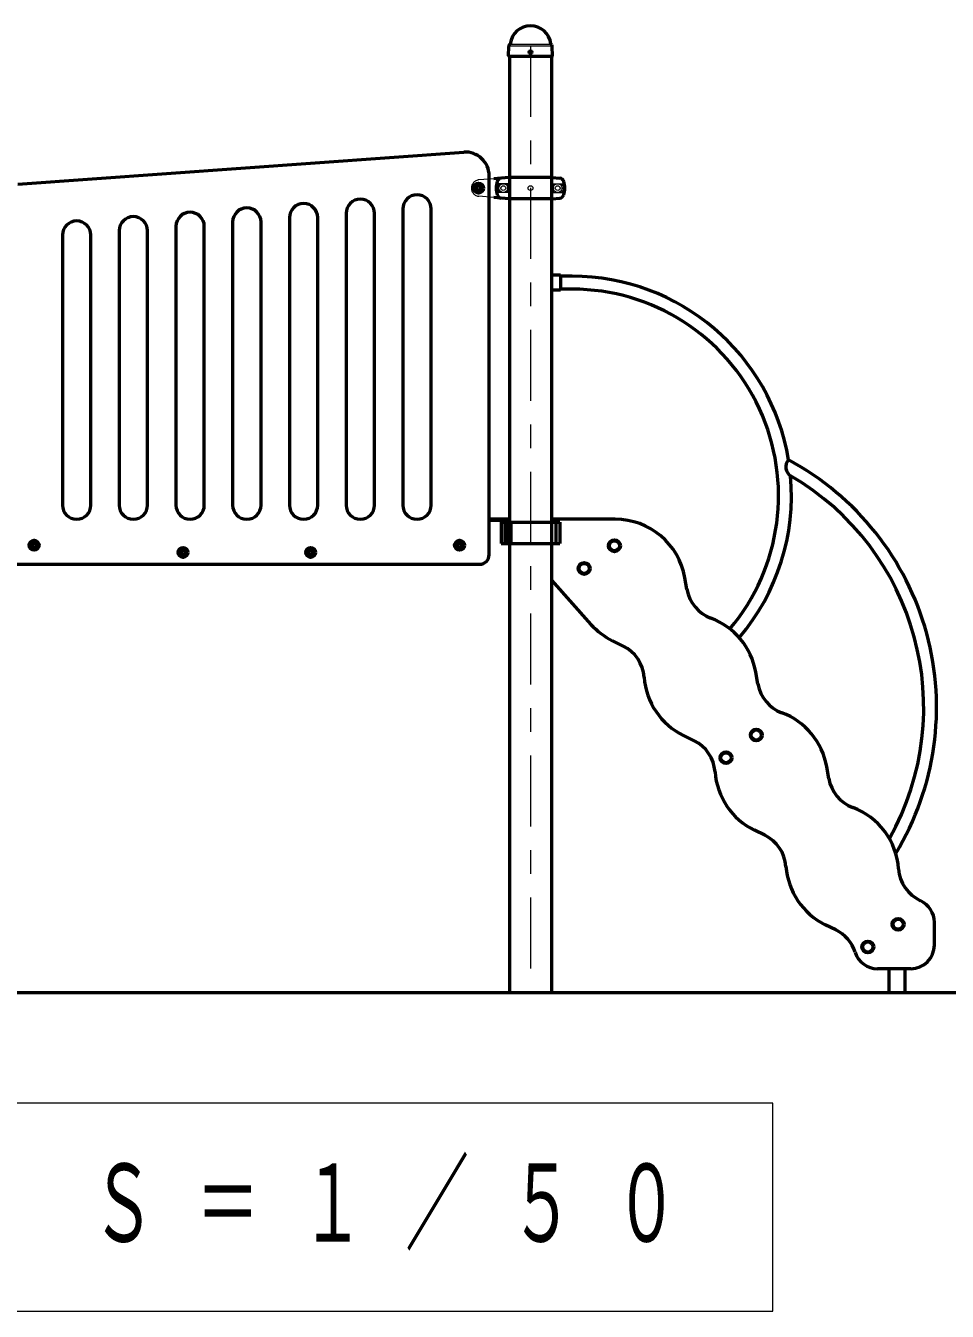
# Model space of a CAD drawing. Units: millimetres on the paper, scale 1:50. Extents: x -385 to 0, y -594 to 267.
# Drawn here: x -268.6 to -229.7, y -142.7 to -88.3 of the extents above; entities that cross this region are included whole.
import ezdxf

# ---------------------------------------------------------------- set-up
doc = ezdxf.new("R2010")
doc.units = ezdxf.units.MM
doc.linetypes.add('USER1', pattern=[4.5, 2.5, -2])
doc.linetypes.add('USER2', pattern=[6, 3, -1, 1, -1])
doc.layers.add('LY_1', color=140, linetype='Continuous', lineweight=50)
doc.styles.add('ＭＳ ゴシック', font='')
doc.styles.get('ＭＳ ゴシック').set_extended_font_data('MS Gothic')

msp = doc.modelspace()

# ---------------------------------------------------------------- linework, layer by layer
at = {"layer": 'LY_1'}
for p, q in [((-248.185, -89.13), (-248.163, -89.108)), ((-246.393, -89.13), (-246.415, -89.108)), ((-248.218, -89.584), (-248.21, -89.188)), ((-248.208, -89.594), (-248.218, -89.584)), ((-248.208, -89.594), (-246.37, -89.594)), ((-248.18, -89.594), (-248.18, -129.175)), ((-246.398, -89.594), (-246.398, -129.175)), ((-246.36, -89.584), (-246.37, -89.594)), ((-246.36, -89.584), (-246.368, -89.188)), ((-268.982, -95.003), (-250.11, -93.657)), ((-249.569, -95.128), (-249.489, -95.082)), ((-249.489, -95.082), (-249.409, -95.128)), ((-249.039, -110.675), (-249.039, -94.654)), ((-248.209, -94.725), (-248.839, -94.78)), ((-246.369, -94.725), (-248.21, -94.725)), ((-246.369, -94.725), (-246.053, -94.752)), ((-249.569, -95.128), (-249.569, -95.221)), ((-249.569, -95.221), (-249.489, -95.267)), ((-249.489, -95.267), (-249.409, -95.221)), ((-249.409, -95.128), (-249.409, -95.221)), ((-248.209, -95.625), (-248.839, -95.569)), ((-246.369, -95.625), (-248.21, -95.625)), ((-246.369, -95.625), (-246.053, -95.597)), ((-252.689, -96.06), (-252.689, -108.575)), ((-251.489, -108.575), (-251.489, -96.06)), ((-259.889, -96.612), (-259.889, -108.575)), ((-258.689, -108.575), (-258.689, -96.612)), ((-257.489, -96.428), (-257.489, -108.575)), ((-256.289, -108.575), (-256.289, -96.428)), ((-255.089, -96.244), (-255.089, -108.575)), ((-253.889, -108.575), (-253.889, -96.244)), ((-267.089, -97.164), (-267.089, -108.575)), ((-265.889, -108.575), (-265.889, -97.164)), ((-264.689, -96.98), (-264.689, -108.575)), ((-263.489, -108.575), (-263.489, -96.98)), ((-262.289, -96.797), (-262.289, -108.575)), ((-261.089, -108.575), (-261.089, -96.797)), ((-246.017, -98.855), (-246.398, -98.855)), ((-246.017, -98.855), (-246.398, -98.855)), ((-246.017, -98.855), (-246.017, -99.495)), ((-246.017, -98.855), (-246.017, -99.495)), ((-245.523, -98.903), (-246.017, -98.903)), ((-245.523, -99.447), (-246.017, -99.447)), ((-246.017, -99.495), (-246.398, -99.495)), ((-246.017, -99.495), (-246.398, -99.495)), ((-248.18, -109.175), (-249.039, -109.175)), ((-248.18, -109.221), (-249.039, -109.221)), ((-243.71, -109.175), (-246.398, -109.175)), ((-248.525, -109.295), (-248.525, -110.195)), ((-248.525, -109.295), (-246.053, -109.295)), ((-248.37, -109.295), (-248.37, -110.195)), ((-248.311, -109.295), (-248.311, -110.195)), ((-248.124, -109.295), (-248.124, -110.195)), ((-246.219, -109.295), (-246.219, -110.195)), ((-246.053, -109.295), (-246.053, -110.195)), ((-268.369, -110.228), (-268.289, -110.182)), ((-268.369, -110.228), (-268.369, -110.321)), ((-268.289, -110.182), (-268.209, -110.228)), ((-268.209, -110.228), (-268.209, -110.321)), ((-250.369, -110.228), (-250.289, -110.182)), ((-250.369, -110.228), (-250.369, -110.321)), ((-250.289, -110.182), (-250.209, -110.228)), ((-250.209, -110.228), (-250.209, -110.321)), ((-248.525, -110.195), (-246.053, -110.195)), ((-268.369, -110.321), (-268.289, -110.367)), ((-268.289, -110.367), (-268.209, -110.321)), ((-262.069, -110.528), (-261.989, -110.482)), ((-262.069, -110.528), (-262.069, -110.621)), ((-262.069, -110.621), (-261.989, -110.667)), ((-261.989, -110.482), (-261.909, -110.528)), ((-261.989, -110.667), (-261.909, -110.621)), ((-261.909, -110.528), (-261.909, -110.621)), ((-256.669, -110.528), (-256.589, -110.482)), ((-256.669, -110.528), (-256.669, -110.621)), ((-256.669, -110.621), (-256.589, -110.667)), ((-256.589, -110.482), (-256.509, -110.528)), ((-256.589, -110.667), (-256.509, -110.621)), ((-256.509, -110.528), (-256.509, -110.621)), ((-250.369, -110.321), (-250.289, -110.367)), ((-250.289, -110.367), (-250.209, -110.321)), ((-269.139, -111.075), (-249.439, -111.075)), ((-246.398, -111.748), (-244.733, -113.619)), ((-240.67, -112.136), (-240.757, -111.644)), ((-243.371, -114.535), (-243.82, -114.314)), ((-237.67, -116.136), (-237.757, -115.644)), ((-240.371, -118.535), (-240.82, -118.314)), ((-234.67, -120.136), (-234.757, -119.644)), ((-237.371, -122.535), (-237.82, -122.314)), ((-234.371, -126.535), (-234.82, -126.314)), ((-230.204, -127.175), (-230.204, -126.21)), ((-231.204, -128.175), (-232.604, -128.175)), ((-232.119, -129.175), (-232.119, -128.175)), ((-231.439, -129.175), (-231.439, -128.175))]:
    msp.add_line(p, q, dxfattribs=at)
at = {"layer": 'LY_1', "color": 7, "lineweight": 13}
for p, q in [((-248.146, -89.094), (-246.435, -89.094)), ((-248.183, -89.164), (-246.396, -89.164)), ((-248.624, -95.359), (-248.624, -94.99)), ((-248.254, -94.99), (-248.624, -94.99)), ((-246.324, -94.99), (-245.954, -94.99)), ((-245.954, -95.359), (-245.954, -94.99)), ((-248.254, -95.359), (-248.624, -95.359)), ((-246.324, -95.359), (-245.954, -95.359)), ((-237.039, -133.856), (-293.839, -133.856)), ((-237.039, -142.656), (-237.039, -133.856)), ((-293.839, -142.656), (-237.039, -142.656))]:
    msp.add_line(p, q, dxfattribs=at)
at = {"layer": 'LY_1', "color": 7, "linetype": 'USER2', "lineweight": 13}
msp.add_line((-247.289, -89.164), (-247.289, -129.175), dxfattribs=at)
at = {"layer": 'LY_1', "color": 7, "linetype": 'USER1', "lineweight": 13}
for p, q in [((-248.839, -94.78), (-249.47, -94.826)), ((-248.189, -94.745), (-248.189, -95.605)), ((-246.389, -94.745), (-246.389, -95.605)), ((-248.839, -95.569), (-249.47, -95.523))]:
    msp.add_line(p, q, dxfattribs=at)
at = {"layer": 'LY_1', "color": 7}
msp.add_line((-306.252, -129.175), (-221.201, -129.175), dxfattribs=at)
at = {"layer": 'LY_1'}
for centre, radius in [((-247.289, -89.434), 0.06), ((-249.489, -95.175), 0.21), ((-268.289, -110.275), 0.21), ((-250.289, -110.275), 0.21), ((-243.739, -110.295), 0.25), ((-261.989, -110.575), 0.21), ((-256.589, -110.575), 0.21), ((-245.019, -111.255), 0.25), ((-237.739, -118.295), 0.25), ((-239.019, -119.255), 0.25), ((-231.739, -126.295), 0.25), ((-233.019, -127.255), 0.25)]:
    msp.add_circle(centre, radius, dxfattribs=at)
at = {"layer": 'LY_1', "color": 7, "linetype": 'USER1', "lineweight": 13}
for centre, radius in [((-249.489, -95.175), 0.15), ((-249.489, -95.175), 0.125), ((-268.289, -110.275), 0.125), ((-250.289, -110.275), 0.125), ((-261.989, -110.575), 0.125), ((-256.589, -110.575), 0.125)]:
    msp.add_circle(centre, radius, dxfattribs=at)
at = {"layer": 'LY_1', "color": 7, "lineweight": 13}
for centre, radius in [((-249.489, -95.175), 0.11), ((-248.439, -95.175), 0.185), ((-248.439, -95.175), 0.1), ((-247.289, -95.175), 0.1), ((-246.139, -95.175), 0.185), ((-246.139, -95.175), 0.1), ((-268.289, -110.275), 0.11), ((-250.289, -110.275), 0.11), ((-243.739, -110.295), 0.171), ((-261.989, -110.575), 0.11), ((-256.589, -110.575), 0.11), ((-245.019, -111.255), 0.171), ((-237.739, -118.295), 0.171), ((-239.019, -119.255), 0.171), ((-231.739, -126.295), 0.171), ((-233.019, -127.255), 0.171)]:
    msp.add_circle(centre, radius, dxfattribs=at)
at = {"layer": 'LY_1'}
for centre, radius, start, end in [((-247.289, -89.175), 0.864, 90, 173.3676), ((-247.289, -89.175), 0.864, 6.6324, 90), ((-248.203, -89.068), 0.056, 315, 353.3676), ((-246.375, -89.068), 0.056, 186.6324, 225), ((-248.126, -89.189), 0.084, 135, 178.996), ((-246.452, -89.189), 0.084, 1.0039, 45), ((-250.039, -94.654), 1, 0, 94.0791), ((-247.739, -95.175), 1, 163.8038, 196.1962), ((-248.507, -94.951), 0.2, 95, 163.8038), ((-246.071, -94.951), 0.2, 16.1962, 85), ((-246.839, -95.175), 1, 343.8037, 16.1962), ((-254.489, -96.244), 0.6, 0, 180), ((-252.089, -96.06), 0.6, 0, 180), ((-248.507, -95.398), 0.2, 196.1962, 265), ((-246.071, -95.398), 0.2, 275, 343.8037), ((-259.289, -96.612), 0.6, 0, 180), ((-256.889, -96.428), 0.6, 0, 180), ((-266.489, -97.164), 0.6, 0, 180), ((-264.089, -96.98), 0.6, 0, 180), ((-261.689, -96.796), 0.6, 0, 180), ((-245.523, -108.175), 9.272, 9.3503, 90), ((-245.523, -108.175), 8.728, 319.8063, 90), ((-236.035, -106.966), 0.452, 138.7633, 235.7576), ((-241.984, -117.131), 11.872, 328.7073, 61.7998), ((-245.523, -108.175), 9.272, 319.6173, 5.1706), ((-241.984, -117.131), 11.328, 330.6897, 59.8151), ((-266.489, -108.575), 0.6, 180, 0), ((-264.089, -108.575), 0.6, 180, 0), ((-261.689, -108.575), 0.6, 180, 0), ((-259.289, -108.575), 0.6, 180, 0), ((-256.889, -108.575), 0.6, 180, 0), ((-254.489, -108.575), 0.6, 180, 0), ((-252.089, -108.575), 0.6, 180, 0), ((-243.71, -112.175), 3, 10, 90), ((-249.439, -110.675), 0.4, 270, 0), ((-239.094, -111.858), 1.6, 190, 249.4206), ((-240.711, -116.165), 3, 10, 69.4206), ((-242.492, -111.624), 3, 221.6827, 243.7398), ((-244.079, -115.97), 1.6, 4.3192, 63.7398), ((-239.492, -115.624), 3, 184.3192, 243.7398), ((-236.094, -115.858), 1.6, 190, 249.4206), ((-237.711, -120.165), 3, 10, 69.4206), ((-241.079, -119.97), 1.6, 4.3192, 63.7398), ((-236.492, -119.624), 3, 184.3192, 243.7398), ((-233.094, -119.858), 1.6, 190, 249.4206), ((-234.711, -124.165), 3, 3.9825, 69.4206), ((-238.079, -123.97), 1.6, 4.3192, 63.7398), ((-233.492, -123.624), 3, 184.3192, 243.7398), ((-230.122, -123.845), 1.6, 183.9825, 245.4167), ((-231.204, -126.21), 1, 0, 65.4167), ((-235.079, -127.97), 1.6, 17.8181, 63.7398), ((-232.604, -127.175), 1, 197.8181, 270), ((-231.204, -127.175), 1, 270, 0)]:
    msp.add_arc(centre, radius, start, end, dxfattribs=at)
at = {"layer": 'LY_1', "color": 7, "linetype": 'USER1', "lineweight": 13}
for centre, radius, start, end in [((-249.439, -95.175), 0.35, 95, 265), ((-248.209, -94.745), 0.02, 0, 91.9889), ((-248.209, -95.605), 0.02, 270, 0)]:
    msp.add_arc(centre, radius, start, end, dxfattribs=at)
at = {"layer": 'LY_1', "color": 7, "lineweight": 13}
for centre, start, end in [((-250.814, -95.175), 355.8705, 4.1295), ((-243.764, -95.175), 175.8705, 184.1295)]:
    msp.add_arc(centre, 2.567, start, end, dxfattribs=at)

# ---------------------------------------------------------------- texts
at = {"layer": 'LY_1', "color": 7, "insert": (-292.439, -138.256), "char_height": 3.299, "attachment_point": 4, "style": 'ＭＳ ゴシック'}
msp.add_mtext('\\T1.64;\\W0.6;Ｃ視立面図\u3000Ｓ＝１／５０', dxfattribs=at)

doc.saveas('drawing.dxf')
